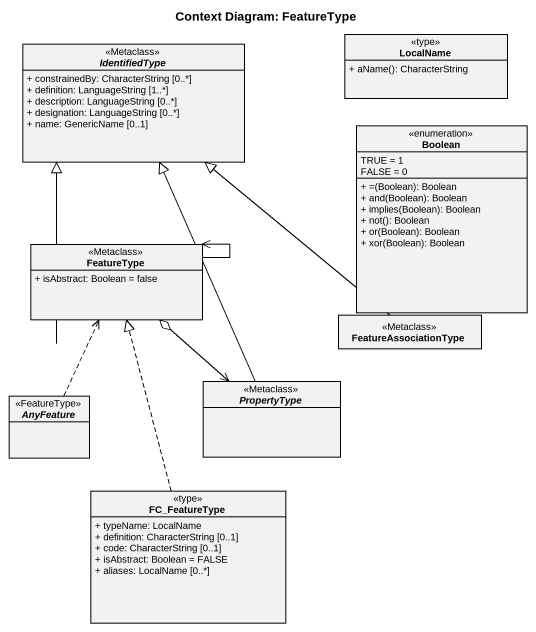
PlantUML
@startuml
title Context Diagram: FeatureType
hide circle
hide empty members
skinparam classAttributeIconSize 0
abstract class IdentifiedType <<Metaclass>> {
  + constrainedBy: CharacterString [0..*]
  + definition: LanguageString [1..*]
  + description: LanguageString [0..*]
  + designation: LanguageString [0..*]
  + name: GenericName [0..1]
}
class LocalName <<type>> {
  + aName(): CharacterString
}
enum Boolean {
  TRUE = 1
  FALSE = 0
  + =(Boolean): Boolean
  + and(Boolean): Boolean
  + implies(Boolean): Boolean
  + not(): Boolean
  + or(Boolean): Boolean
  + xor(Boolean): Boolean
}
class FeatureType <<Metaclass>> {
  + isAbstract: Boolean = false
}
class FeatureAssociationType <<Metaclass>>
abstract class PropertyType <<Metaclass>>
abstract class AnyFeature <<FeatureType>>
class FC_FeatureType <<type>> {
  + typeName: LocalName
  + definition: CharacterString [0..1]
  + code: CharacterString [0..1]
  + isAbstract: Boolean = FALSE
  + aliases: LocalName [0..*]
}
FeatureType -up-|> IdentifiedType
FeatureType --> FeatureType
FeatureType o--> PropertyType
FeatureAssociationType -up-|> IdentifiedType
PropertyType -up-|> IdentifiedType
AnyFeature .up.> FeatureType
FC_FeatureType .up.|> FeatureType
@enduml
